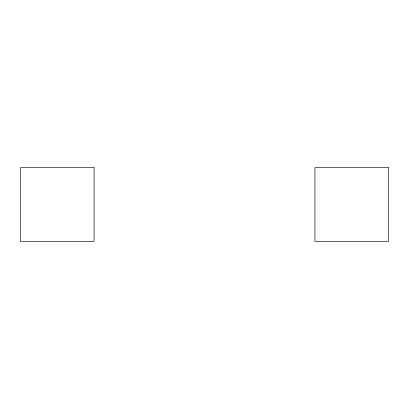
<?xml version="1.0" encoding="UTF-8"?>
<svg xmlns="http://www.w3.org/2000/svg" width="409" height="409" viewBox="0 0 409 409"><rect width="100%" height="100%" fill="white"/><g stroke="black" fill="none" stroke-linecap="round" stroke-linejoin="round"><path stroke-width="0.61" d="M94.07 167.69L20.45 167.69L20.45 241.31L94.07 241.31L94.07 167.69M388.55 167.69L314.93 167.69L314.93 241.31L388.55 241.31L388.55 167.69"/></g></svg>
